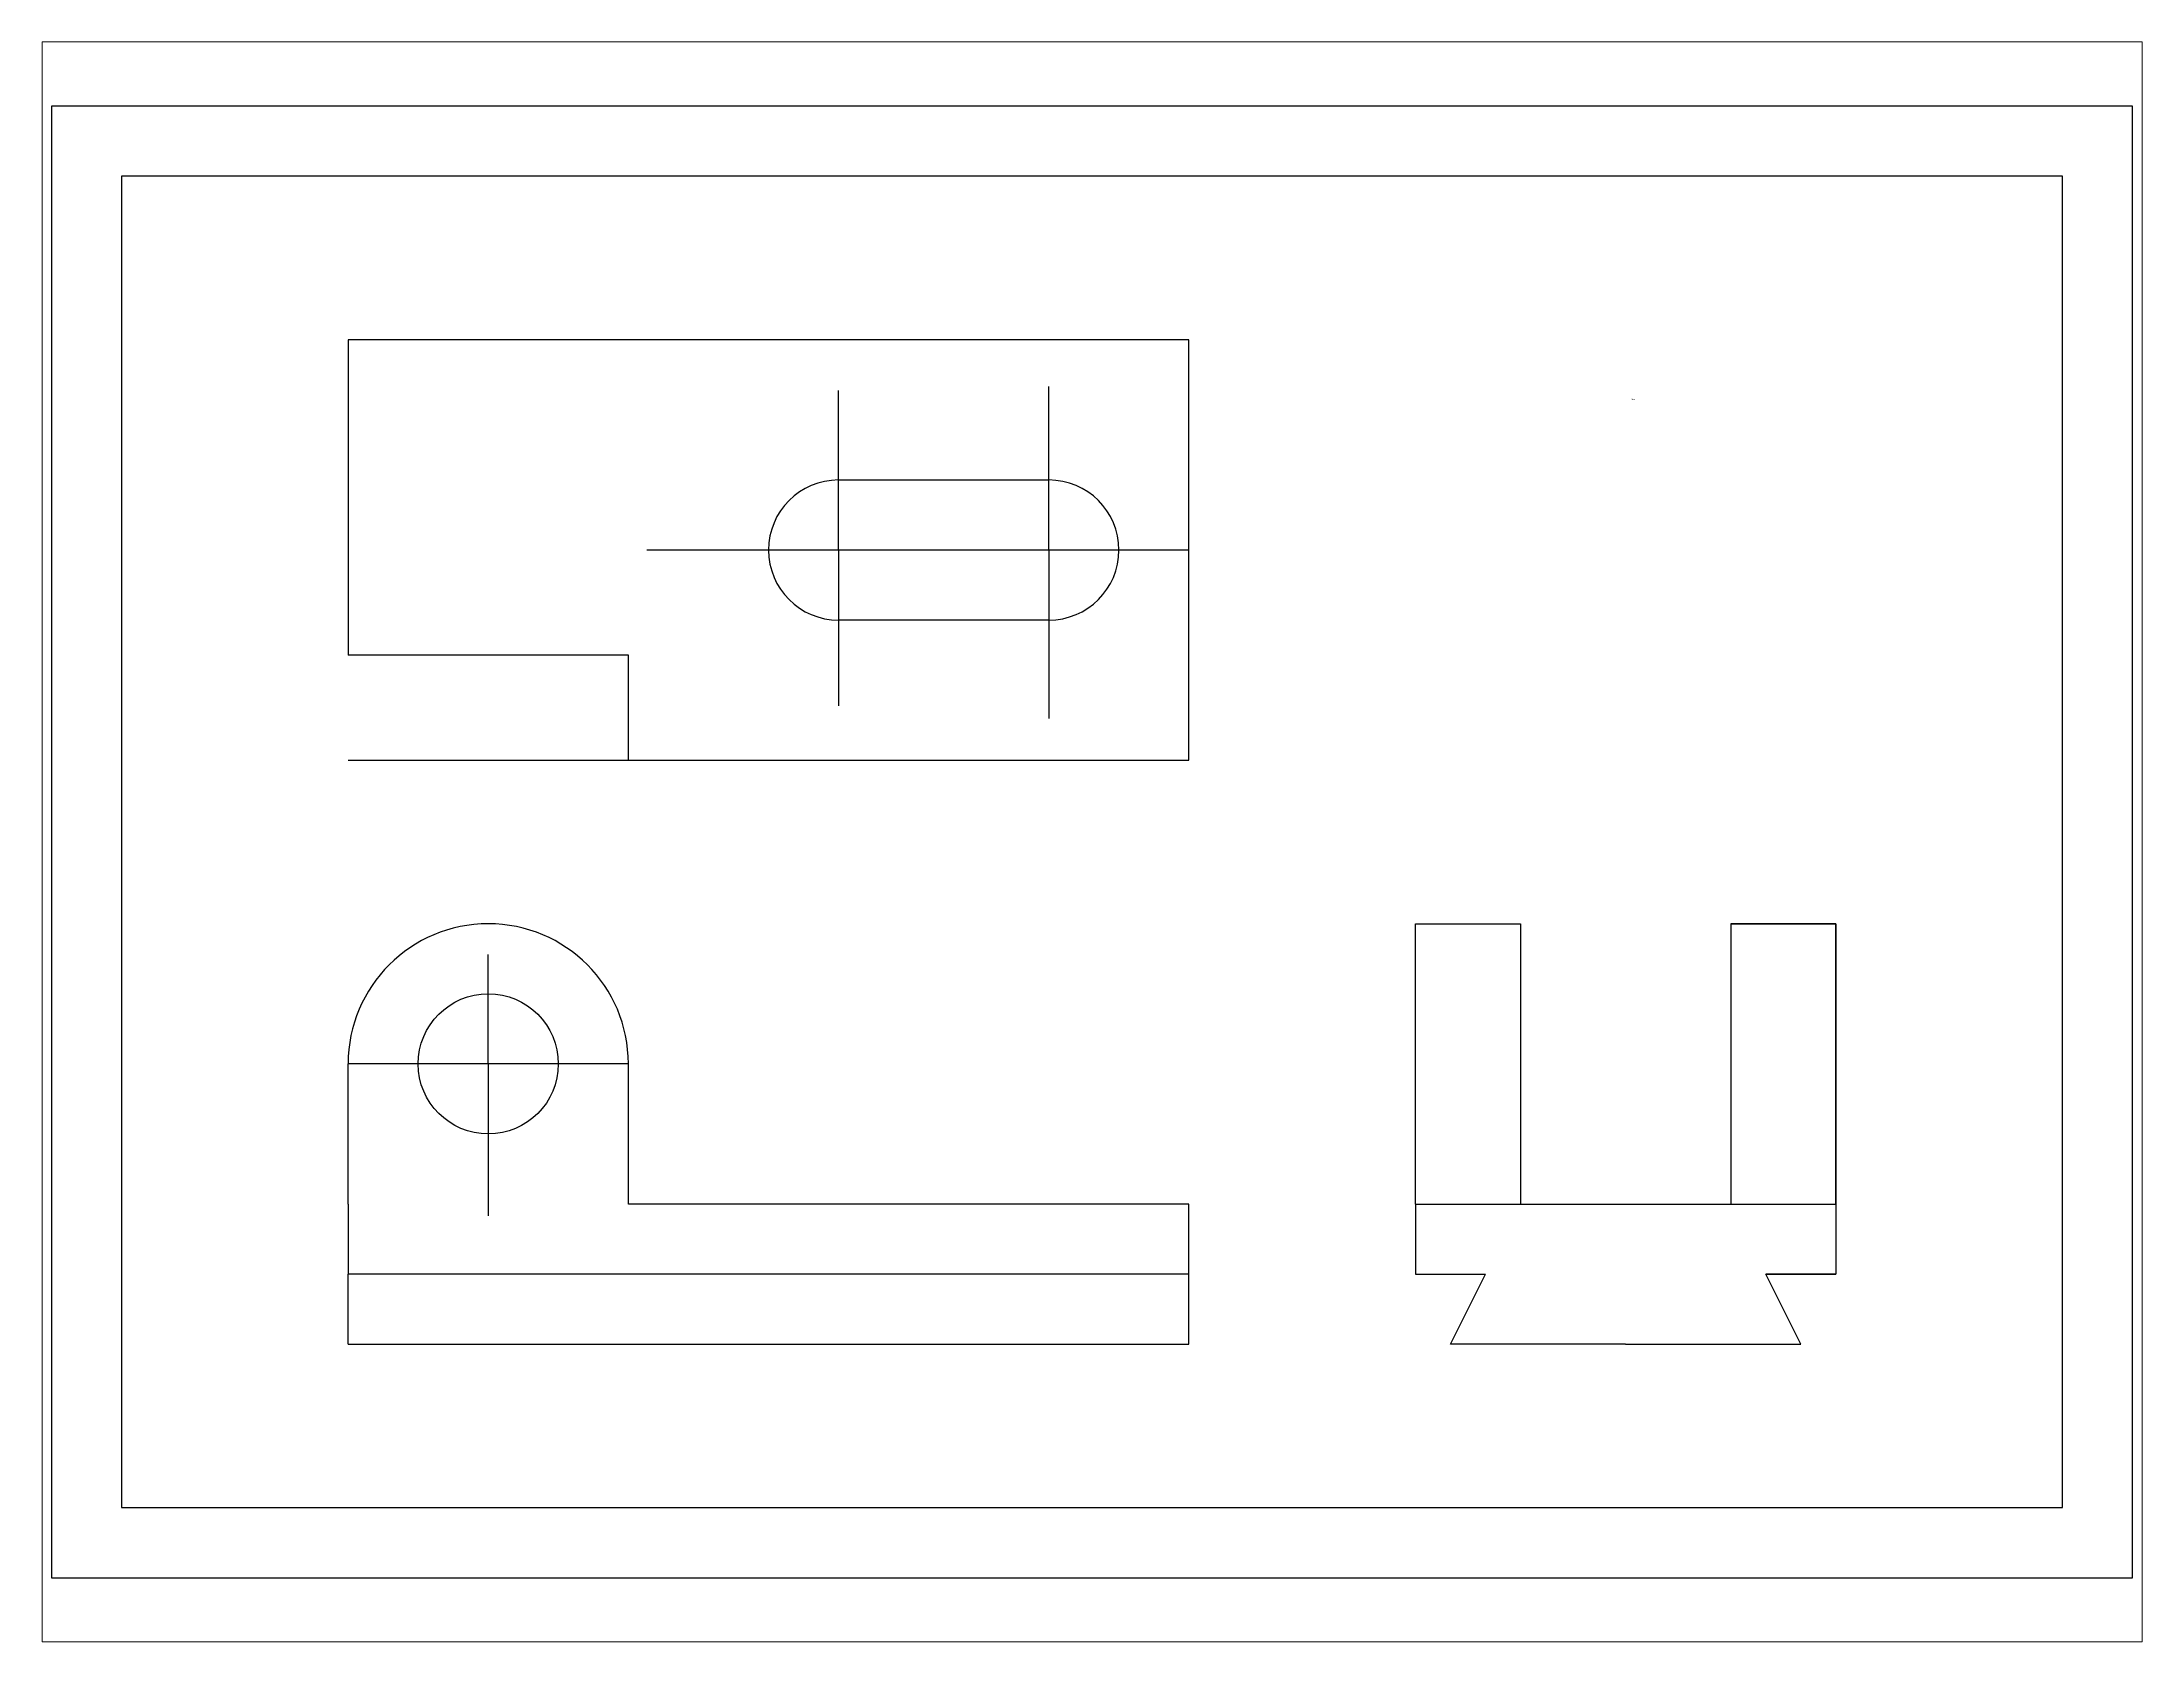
# Paper-space layout 'Layout1' of a CAD drawing. Header units: inches. Extents: x 1.05 to 9.45, y 0.8 to 7.2.
# The model-space entities are those that its viewports show. They can reach past a viewport. Long polylines and large blocks are cut down to what shows.
import ezdxf

# ---------------------------------------------------------------- set-up
doc = ezdxf.new("R2010")
doc.units = ezdxf.units.IN
doc.header["$MEASUREMENT"] = 0
doc.linetypes.add('CENTER2', pattern=[1.125, 0.75, -0.125, 0.125, -0.125])
doc.layers.add('Center Lines', color=10, linetype='CENTER2')
doc.layers.add('Fv Sv Tv', color=110, linetype='Continuous')
doc.layers.add('Visible Line', color=7, linetype='Continuous', true_color=0xfabb85)
doc.styles.get("Standard").update_dxf_attribs({"font": 'arial.ttf'})

msp = doc.modelspace()

# ---------------------------------------------------------------- linework, layer by layer
for points in [[(236.14, -197.91), (236.14, 12.09), (-60.86, 12.09), (-60.86, -197.91)], [(226.14, -187.91), (226.14, 2.09), (-50.86, 2.09), (-50.86, -187.91)]]:
    msp.add_lwpolyline(points, close=True)
at = {"layer": 'Center Lines'}
for p, q in [((51.47, -51.25), (51.47, -28.49)), ((81.47, -51.25), (81.47, -27.89)), ((51.47, -51.25), (24.1, -51.25)), ((81.47, -51.25), (51.47, -51.25)), ((51.47, -51.25), (51.47, -73.46)), ((101.47, -51.25), (81.47, -51.25)), ((81.47, -51.25), (81.47, -75.28)), ((1.47, -124.58), (1.47, -108.96)), ((21.47, -124.58), (-18.53, -124.58)), ((1.47, -124.58), (1.47, -146.26))]:
    msp.add_line(p, q, dxfattribs=at)
at = {"layer": 'Fv Sv Tv'}
for p, q in [((101.47, -164.58), (101.47, -144.58)), ((-18.53, -164.58), (101.47, -164.58))]:
    msp.add_line(p, q, dxfattribs=at)
for points in [[(-18.53, -81.25), (101.47, -81.25), (101.47, -21.25), (-18.53, -21.25), (-18.53, -66.25)], [(178.8, -104.58), (193.8, -104.58), (193.8, -144.58)]]:
    msp.add_lwpolyline(points, dxfattribs=at)
at = {"layer": 'Visible Line'}
for p, q in [((51.47, -41.25), (81.47, -41.25)), ((81.47, -61.25), (51.47, -61.25)), ((21.47, -66.25), (-18.53, -66.25)), ((21.47, -81.25), (21.47, -66.25)), ((-18.53, -81.25), (21.47, -81.25)), ((133.8, -144.58), (133.8, -104.58)), ((133.8, -104.58), (148.8, -104.58)), ((148.8, -104.58), (148.8, -144.58)), ((193.8, -104.58), (178.8, -104.58)), ((178.8, -104.58), (178.8, -144.58)), ((193.8, -144.58), (193.8, -104.58)), ((-18.53, -144.58), (-18.53, -124.58)), ((21.47, -144.58), (21.47, -124.58)), ((-18.53, -144.58), (-18.53, -154.58)), ((101.47, -144.58), (21.47, -144.58)), ((101.47, -154.58), (101.47, -144.58)), ((133.8, -144.58), (193.8, -144.58)), ((133.8, -144.58), (133.8, -154.58)), ((193.8, -144.58), (193.8, -154.58)), ((101.47, -154.58), (-18.53, -154.58)), ((-18.53, -164.58), (-18.53, -154.58)), ((101.47, -164.58), (101.47, -154.58)), ((133.8, -154.58), (143.8, -154.58)), ((133.8, -154.58), (143.8, -154.58)), ((138.8, -164.58), (143.8, -154.58)), ((193.8, -154.58), (183.8, -154.58)), ((188.8, -164.58), (183.8, -154.58)), ((183.8, -154.58), (193.8, -154.58)), ((-18.53, -164.58), (101.47, -164.58)), ((163.8, -164.58), (138.8, -164.58)), ((163.8, -164.58), (188.8, -164.58))]:
    msp.add_line(p, q, dxfattribs=at)
msp.add_circle((1.47, -124.58), 10, dxfattribs=at)
for centre, radius, start, end in [((51.47, -51.25), 10, 90, 270), ((81.47, -51.25), 10, 270, 90), ((1.47, -124.58), 20, 0, 180)]:
    msp.add_arc(centre, radius, start, end, dxfattribs=at)

# ---------------------------------------------------------------- texts
at = {"layer": 'Center Lines', "insert": (164.61, -29.63), "char_height": 0.2, "attachment_point": 1}
msp.add_mtext_dynamic_manual_height_columns('35.6', width=43.2508, gutter_width=1, heights=[0], dxfattribs=at)

psp = doc.layouts.get("Layout1")

# ---------------------------------------------------------------- viewports
at = {"layer": 'Fv Sv Tv', "view_target_point": (87.6366, -92.9149)}
psp.add_viewport(center=(5.25, 4), size=(8.4, 6.4), view_center_point=(0, 0), view_height=228.349107, dxfattribs=at)

doc.saveas('drawing.dxf')
